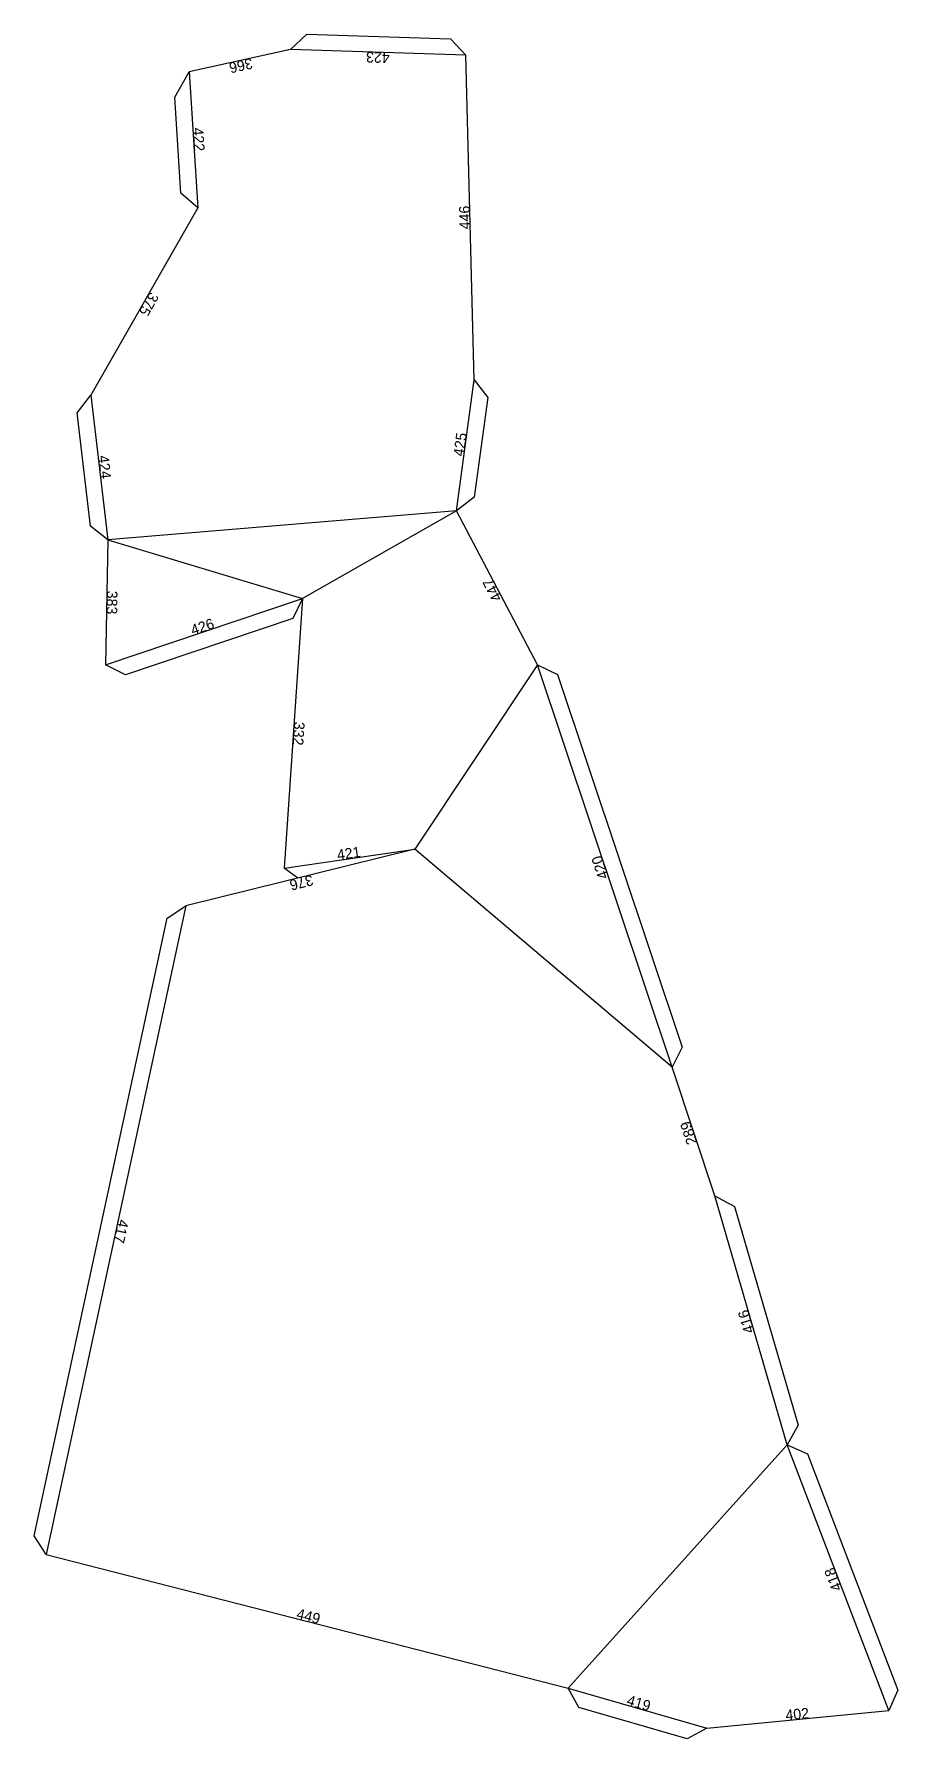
# Model space of a CAD drawing. Extents: x 1516 to 1790, y 35 to 576.
import ezdxf
from ezdxf.enums import TextEntityAlignment as Align

# ---------------------------------------------------------------- set-up
doc = ezdxf.new("R2010")
doc.units = 0

msp = doc.modelspace()

# ---------------------------------------------------------------- linework, layer by layer
at = {"layer": 'CutLine', "color": 8, "linetype": 'CONTINUOUS'}
for p, q in [((1597.484311, 571.173576), (1602.645265, 576.007266)), ((1602.645265, 576.007266), (1648.231486, 574.514594)), ((1648.231486, 574.514594), (1653.065176, 569.35364)), ((1597.484311, 571.173576), (1565.361991, 564.086782)), ((1655.761447, 466.392638), (1653.065176, 569.35364)), ((1560.855067, 556.020297), (1565.361991, 564.086782)), ((1562.752948, 525.571063), (1560.855067, 556.020297)), ((1568.054307, 520.891791), (1562.752948, 525.571063)), ((1568.054307, 520.891791), (1534.204898, 461.439966)), ((1655.761447, 466.392638), (1660.045594, 460.767152)), ((1529.821655, 455.891346), (1534.204898, 461.439966)), ((1660.045594, 460.767152), (1655.76273, 429.125925)), ((1534.040037, 419.940393), (1529.821655, 455.891346)), ((1655.76273, 429.125925), (1650.137245, 424.841779)), ((1675.884793, 375.988453), (1650.137245, 424.841779)), ((1539.588657, 415.55715), (1534.040037, 419.940393)), ((1539.588657, 415.55715), (1538.828994, 375.897953)), ((1601.340032, 396.956075), (1595.518177, 311.493723)), ((1601.340032, 396.956075), (1598.197883, 390.621496)), ((1598.197883, 390.621496), (1545.163573, 372.755803)), ((1545.163573, 372.755803), (1538.828994, 375.897953)), ((1675.884793, 375.988453), (1682.212744, 372.832975)), ((1682.212744, 372.832975), (1721.747767, 254.651482)), ((1636.891541, 317.498561), (1564.284903, 299.450039)), ((1599.819008, 308.283089), (1595.518177, 311.493723)), ((1558.344858, 295.613913), (1564.284903, 299.450039)), ((1516.169685, 99.640689), (1558.344858, 295.613913)), ((1721.747767, 254.651482), (1718.592289, 248.323532)), ((1732.143942, 207.547886), (1718.592289, 248.323532)), ((1732.143942, 207.547886), (1738.339611, 204.139999)), ((1738.339611, 204.139999), (1758.489077, 134.727629)), ((1758.489077, 134.727629), (1755.08119, 128.53196)), ((1755.08119, 128.53196), (1761.536197, 125.645289)), ((1761.536197, 125.645289), (1790.165936, 50.694443)), ((1520.005812, 93.700644), (1516.169685, 99.640689)), ((1520.005812, 93.700644), (1685.546933, 51.356747)), ((1688.964499, 45.166413), (1685.546933, 51.356747)), ((1790.165936, 50.694443), (1787.279264, 44.239435)), ((1723.318966, 35.251969), (1688.964499, 45.166413)), ((1729.509301, 38.669535), (1787.279264, 44.239435)), ((1729.509301, 38.669535), (1723.318966, 35.251969))]:
    msp.add_line(p, q, dxfattribs=at)
at = {"layer": 'MountainLine', "color": 5, "linetype": 'CONTINUOUS'}
for p, q in [((1565.361991, 564.086782), (1568.054307, 520.891791)), ((1650.137245, 424.841779), (1539.588657, 415.55715)), ((1538.828994, 375.897953), (1601.340032, 396.956075)), ((1675.884793, 375.988453), (1636.891541, 317.498561)), ((1685.546933, 51.356747), (1755.08119, 128.53196))]:
    msp.add_line(p, q, dxfattribs=at)
at = {"layer": 'ValleyLine', "color": 1, "linetype": 'CONTINUOUS'}
for p, q in [((1653.065176, 569.35364), (1597.484311, 571.173576)), ((1650.137245, 424.841779), (1655.761447, 466.392638)), ((1534.204898, 461.439966), (1539.588657, 415.55715)), ((1650.137245, 424.841779), (1601.340032, 396.956075)), ((1539.588657, 415.55715), (1601.340032, 396.956075)), ((1718.592289, 248.323532), (1675.884793, 375.988453)), ((1595.518177, 311.493723), (1636.891541, 317.498561)), ((1718.592289, 248.323532), (1636.891541, 317.498561)), ((1564.284903, 299.450039), (1520.005812, 93.700644)), ((1755.08119, 128.53196), (1732.143942, 207.547886)), ((1787.279264, 44.239435), (1755.08119, 128.53196)), ((1685.546933, 51.356747), (1729.509301, 38.669535))]:
    msp.add_line(p, q, dxfattribs=at)

# ---------------------------------------------------------------- texts
at = {"layer": 'Edge ID'}
for s, rotation, p in [('366', 192.441243, (1581.423151, 567.630179)), ('423', 178.124581, (1625.274744, 570.263608)), ('422', -86.433404, (1566.708149, 542.489286)), ('446', 91.500079, (1654.413312, 517.873139)), ('375', 240.344604, (1551.129603, 491.165878)), ('425', 82.291461, (1652.949346, 445.617208)), ('424', -83.307678, (1536.896777, 438.498558)), ('447', 117.790925, (1663.011019, 400.415116)), ('383', 268.902647, (1539.208825, 395.727551)), ('426', 18.617151, (1570.084513, 386.427014)), ('332', 266.102925, (1598.429105, 354.224899)), ('421', 8.258118, (1616.204859, 314.496142)), ('420', 108.496533, (1697.238541, 312.155992)), ('376', 193.959617, (1600.588222, 308.4743)), ('289', 108.384059, (1725.368116, 227.935709)), ('417', 257.854683, (1542.145357, 196.575342)), ('416', 106.187294, (1743.612566, 168.039923)), ('418', 110.905866, (1771.180227, 86.385698)), ('449', -14.348087, (1602.776372, 72.528696)), ('419', -16.097746, (1707.528117, 45.013141)), ('402', 5.507159, (1758.394283, 41.454485))]:
    msp.add_text(s, height=3.36, rotation=rotation, dxfattribs=at).set_placement(p, align=Align.CENTER)

doc.saveas('drawing.dxf')
